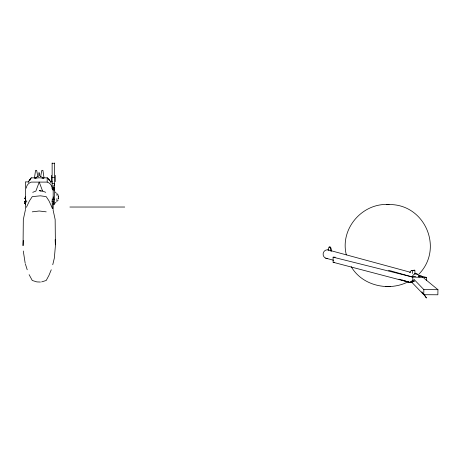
<?xml version="1.0" encoding="UTF-8"?>
<svg xmlns="http://www.w3.org/2000/svg" width="461" height="461" viewBox="0 0 461 461"><rect width="100%" height="100%" fill="white"/><g stroke="black" fill="none" stroke-linecap="round" stroke-linejoin="round"><path stroke-width="0.69" d="M25.401 202.102L25.407 201.711M53.188 204.713L53.222 201.728M53.188 199.855L53.222 196.864M54.703 184.146L54.605 183.403M56.859 201.688L56.893 198.582M56.928 195.401L56.951 193.303M58.397 198.161L58.27 198.996L58.299 196.167L58.409 197.02M423.855 278.116L437.95 289.692L437.858 294.786L423.757 294.7L423.849 289.6L413.915 279.28M23.269 240.423L23.056 245.684L23.315 219.517L25.407 209.864M34.483 177.837L35.566 170.334L36.644 170.334L37.727 175.958L38.447 176.92M26.271 188.14L26.392 187.391A7.099 7.099 0 0 1 31.285 182.095L47.178 182.095A7.099 7.099 0 0 1 52.07 187.391L52.231 188.895L52.191 188.14M47.195 182.014L47.178 177.837L42.343 177.837M24.871 198.218C24.9 197.049 24.923 199.584 24.871 198.426M24.871 201.647L24.906 201.238L24.871 201.941M24.871 203.082L24.906 202.679L24.871 203.382M54.588 185.345L54.6 183.927M53.735 198.495C53.683 199.653 53.712 197.118 53.741 198.293M53.735 203.359C53.683 204.517 53.712 201.981 53.741 203.157M26.404 207.312L29.504 200.812L32.258 196.634L40.401 195.816L46.209 196.634L48.958 200.812L52.583 208.643M52.75 264.747L54.363 257.981L55.412 245.684L55.153 219.517L53.061 209.864M57.7 200.91L58.028 200.155M28.213 182.291L28.645 181.496A20.883 20.883 0 0 1 31.285 177.837L36.338 177.837M51.257 269.783L48.964 275.338L46.209 280.472L41.623 281.901M29.106 180.718L31.285 177.837M409.72 272.699L411.293 270.469L414.814 270.221L415.027 273.304M418.98 274.088C443.972 248.427 424.927 203.975 389.055 204.551C362.404 202.512 339.688 228.8 346.326 254.858M40.038 176.92L40.758 175.958L41.842 170.334L42.919 170.334L44.002 177.837M54.963 203.22L55.937 202.275M335.199 257.18L333.107 257.169L333.107 262.263L409.892 282.455L412.785 280.271L414.22 280.271M398.949 279.193L409.892 282.455L412.785 281.268L414.22 281.268M407.991 281.85C388.853 291.704 362.237 285.797 351.201 266.648M409.892 282.455L412.785 281.268L414.139 281.429M32.731 192.335L35.866 191.09L39.231 182.095L42.596 191.09L45.731 192.312M32.258 211.841L39.231 211L46.209 211.841M389.055 204.551L386.652 204.551M385.471 286.506L390.237 286.506M411.431 276.704L415.592 276.352M419.066 276.064L421.147 275.891L422.772 277.228M418.548 276.704L420.034 276.727L418.663 276.807M411.293 270.469L412.376 270.394L412.589 273.471M413.73 270.296L414.814 270.221M40.43 282.046L36.845 281.901L32.258 280.472L29.112 274.647M52.133 163.269L54.634 163.269M52.133 177.41L54.634 177.41M28.957 181.882L25.395 181.882L25.395 209.277M50.335 181.882L52.473 181.882M52.133 183.57L54.634 183.57M52.756 187.65L54.634 187.65M52.756 188.169L54.634 188.169M52.756 188.67L54.634 188.67M52.756 189.143L54.634 189.143M52.756 189.569L54.634 189.569M52.756 189.949L54.634 189.949M52.756 199.63L54.634 199.63M25.395 200.984L26.824 200.984M51.765 200.984L53.188 200.984M25.395 201.889L26.824 201.889M51.765 201.889L53.188 201.889M69.893 207.029L124.724 207.029M333.107 262.263L334.502 262.269M423.849 289.6L437.95 289.692M410.25 282.455L412.359 282.472M426.408 280.271L426.408 277.401L412.785 277.113L333.107 257.169M42.596 191.09L39.231 190.629L41.179 191.136M29.66 179.969L30.207 180.049M418.749 275.569L426.408 277.401M325.633 258.137L333.603 260.275M327.84 249.845L410.538 272.295M414.381 273.338L417.459 274.174M388.56 270.279L412.785 277.113L412.785 281.268M402.004 280.011L409.564 282.253M48.284 179.375L49.892 180.695M49.298 179.905L47.178 177.837A12.925 12.925 0 0 1 50.422 181.53L50.889 182.4M411.339 281.798L423.757 294.7M55.211 192.001L56.156 193.026M421.821 291.773L426.408 298.002L424.258 294.349M27.211 269.783L25.401 264.003M57.769 194.185L58.299 195.948M24.871 201.849L24.917 202.246L24.871 201.924M24.871 203.284L24.917 203.687L24.871 203.359M25.176 263.208L23.275 250.997M55.153 239.57L55.366 244.831M25.39 196.795L25.418 199.78M25.39 200.218L25.418 204.644M55.285 175.359L55.285 181.622M54.634 162.998L54.634 204.719M53.188 185.38L53.188 209.277M52.231 198.8L52.231 200.172M52.231 202.921L52.231 208.395M52.133 162.998L52.133 187.131M51.459 175.359L51.459 181.622M39.611 172.737L39.611 175.71M38.816 172.737L38.816 175.71M34.575 178.626A13 12.43 0 0 1 43.887 178.626M35.647 177.837A5.071 5.071 0 0 1 37.917 176.523M40.545 176.523A5.071 5.071 0 0 1 42.815 177.837M412.226 276.473A4.155 3.976 -77 0 1 419.596 276.398M327.759 258.408A4.328 4.143 -77 0 1 323.149 253.608A4.328 4.143 -77 0 1 328.883 250.127M328.497 249.885A4.253 1.164 84.6 0 1 329.546 246.94A4.253 1.164 84.6 0 1 330.906 251.262M329.494 247.321A4.253 1.164 84.6 0 1 331.557 251.199"/></g></svg>
